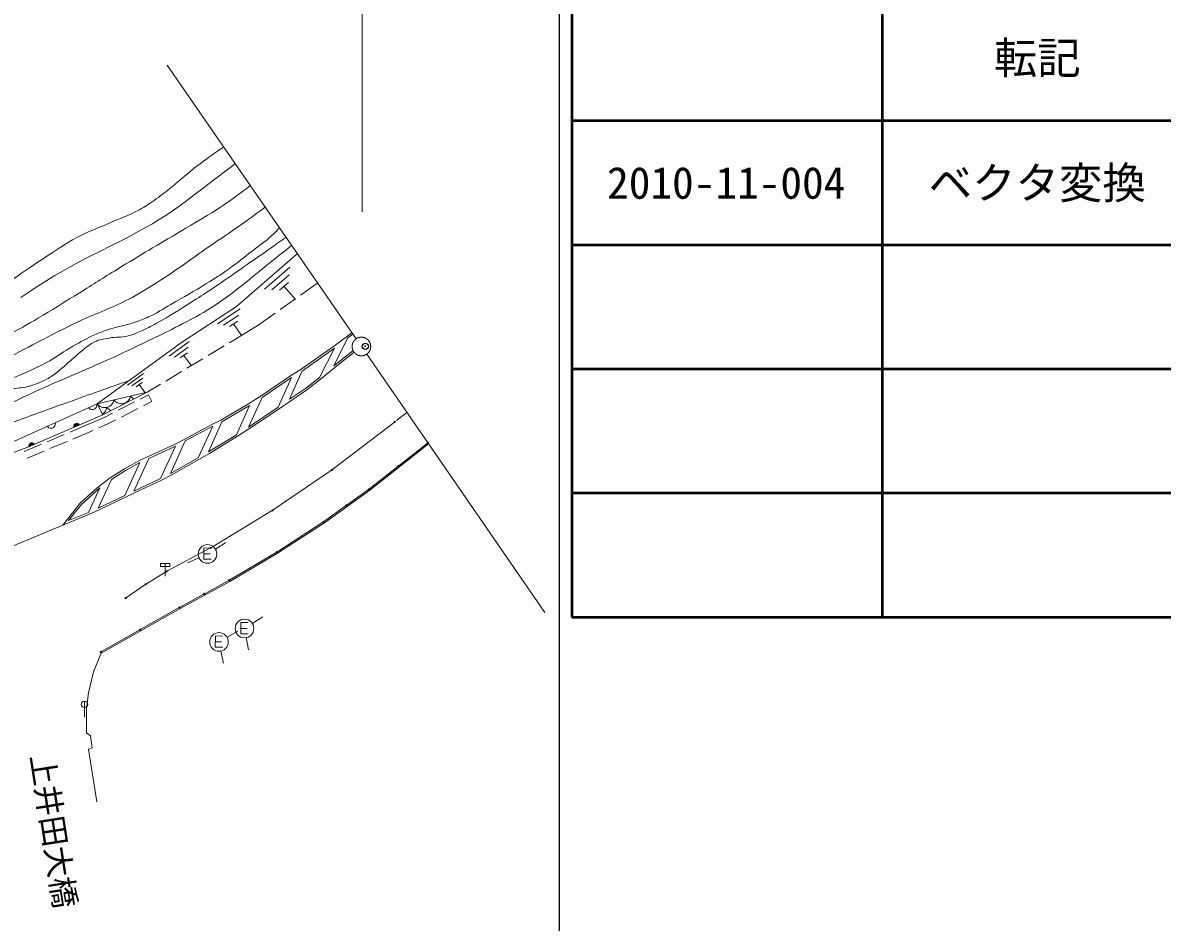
# Model space of a CAD drawing. Units: millimetres, scale not verified. Extents: x 40000 to 680000, y 20000 to 380000.
# Drawn here: x 535747 to 627570, y 262619 to 335076 of the extents above; entities that cross this region are included whole.
import ezdxf
from ezdxf.enums import TextEntityAlignment as Align

# ---------------------------------------------------------------- set-up
doc = ezdxf.new("R2010")
doc.units = ezdxf.units.MM
doc.header["$LTSCALE"] = 1000
doc.header["$PDMODE"] = 32
doc.header["$PDSIZE"] = 500
doc.linetypes.add('CHAIN', pattern=[18.5, 12, -1.5, 3.5, -1.5])
for name, color, linetype, lineweight in [('M-BMK', 2, 'CHAIN', 13), ('M-BMK-OTRS', 5, 'Continuous', 13), ('M-STR-HTXT', 7, 'Continuous', 13), ('M-STR-STRC', 7, 'Continuous', 13), ('M-TTL-BAND', 7, 'Continuous', 25), ('M-TTL-FRAM', 2, 'Continuous', 50), ('M-TTL-LINE', 7, 'Continuous', 50), ('M-WORK', 1, 'Continuous', 13)]:
    doc.layers.add(name, color=color, linetype=linetype, lineweight=lineweight)
doc.layers.add('M-OTRS', color=6, linetype='Continuous')
doc.layers.add('M-TTL-TXT', color=7, linetype='Continuous')
doc.styles.add('ＭＳ ゴシック', font='')
doc.styles.add('ＭＳ Ｐゴシック', font='')
doc.styles.get('ＭＳ ゴシック').set_extended_font_data('MS Gothic')
doc.styles.get('ＭＳ Ｐゴシック').set_extended_font_data('MS PGothic')

msp = doc.modelspace()

# ---------------------------------------------------------------- linework, layer by layer
at = {"layer": 'M-BMK'}
msp.add_lwpolyline([(496394, 281831), (507715, 284548), (530078, 290919), (538965, 294605), (541113, 295500), (541893, 295849), (544025, 296865), (544755, 297205), (546923, 298239), (547713, 298629), (549942, 299890), (550793, 300384), (553045, 301767), (554029, 302385), (556399, 303975), (557338, 304620), (558632, 305503), (559746, 306372), (560919, 307320), (562447, 308532)], dxfattribs=at)
msp.add_circle((563034, 308998), 750, dxfattribs=at)
at = {"layer": 'M-BMK-OTRS'}
for p, q in [((547384, 331657), (562608, 309615)), ((563460, 308381), (577811, 287575))]:
    msp.add_line(p, q, dxfattribs=at)
at = {"layer": 'M-OTRS'}
msp.add_point((563346, 309014), dxfattribs=at)
at = {"layer": 'M-STR-HTXT'}
msp.add_line((563100, 319840), (563100, 340646), dxfattribs=at)
at = {"layer": 'M-STR-STRC'}
for p, q in [((560787, 308989), (562262, 310099)), ((560825, 307438), (561928, 309660)), ((561928, 309660), (562353, 309979)), ((558193, 307159), (560787, 308989)), ((558279, 307037), (560875, 308868)), ((559652, 306489), (560875, 308868)), ((560825, 307438), (562357, 308652)), ((558272, 307032), (557253, 304744)), ((557329, 306624), (558193, 307159)), ((554957, 305019), (557329, 306624)), ((555040, 304894), (557408, 306497)), ((556314, 304099), (557408, 306497)), ((558540, 305621), (559652, 306489)), ((553945, 304369), (554957, 305019)), ((555040, 304894), (553948, 302511)), ((557253, 304744), (558540, 305621)), ((551712, 303069), (553945, 304369)), ((551782, 302936), (554024, 304241)), ((552966, 301894), (554024, 304241)), ((553948, 302511), (556314, 304099)), ((550987, 302727), (551712, 303069)), ((565860, 303023), (566705, 303677)), ((548760, 301517), (550987, 302727)), ((548832, 301385), (551051, 302591)), ((549867, 300020), (551051, 302591)), ((551782, 302936), (550716, 300512)), ((565678, 302883), (560746, 299112)), ((548832, 301385), (547643, 298762)), ((547986, 301115), (548760, 301517)), ((550716, 300512), (552966, 301894)), ((568326, 301183), (566080, 299418)), ((545845, 300124), (547986, 301115)), ((545908, 299988), (548055, 300982)), ((546857, 298373), (548055, 300982)), ((543952, 299145), (545102, 299780)), ((543961, 297001), (545170, 299646)), ((544029, 299016), (545170, 299646)), ((545908, 299988), (544690, 297340)), ((545102, 299780), (545845, 300124)), ((547643, 298762), (549867, 300020)), ((542799, 298406), (543952, 299145)), ((542884, 298282), (544029, 299016)), ((560624, 299025), (555929, 295835)), ((565962, 299325), (563715, 297560)), ((540995, 296950), (541870, 297719)), ((541051, 295637), (541965, 297602)), ((541094, 296837), (541965, 297602)), ((542884, 298282), (541830, 295985)), ((541870, 297719), (542799, 298406)), ((544690, 297340), (546857, 298373)), ((540338, 296339), (540995, 296950)), ((540449, 296237), (541094, 296837)), ((541830, 295985), (543961, 297001)), ((563595, 297470), (561885, 296239)), ((538965, 294605), (540338, 296339)), ((539443, 294967), (540449, 296237)), ((555803, 295754), (550963, 292812)), ((561764, 296151), (560054, 294920)), ((539443, 294967), (541051, 295637)), ((559930, 294836), (556287, 292481)), ((550832, 292738), (547410, 290917)), ((556160, 292402), (552441, 290204)), ((547280, 290842), (545714, 289874)), ((545588, 289793), (544095, 288766)), ((552311, 290130), (550439, 289105)), ((550308, 289033), (548436, 288008)), ((548304, 287935), (545262, 286221)), ((545132, 286147), (542090, 284433))]:
    msp.add_line(p, q, dxfattribs=at)
for centre in [(565738, 302928), (568385, 301229), (566021, 299372), (560686, 299067), (563656, 297514), (555867, 295793), (561825, 296195), (559993, 294876), (550898, 292773), (556224, 292441), (547344, 290882), (552377, 290166), (552377, 290166), (545650, 289835), (544033, 288723), (550373, 289069), (548370, 287972), (545197, 286184), (542024, 284396)]:
    msp.add_circle(centre, 50, dxfattribs=at)
at = {"layer": 'M-TTL-BAND'}
msp.add_line((579000, 20000), (579000, 370000), dxfattribs=at)
at = {"layer": 'M-TTL-FRAM'}
for p, q in [((580000, 347197), (580000, 287197)), ((580000, 287197), (680000, 287197))]:
    msp.add_line(p, q, dxfattribs=at)
at = {"layer": 'M-TTL-LINE'}
for p, q in [((605000, 347197), (605000, 287197)), ((580000, 327197), (680000, 327197)), ((580000, 317197), (680000, 317197)), ((580000, 307197), (680000, 307197)), ((580000, 297197), (680000, 297197))]:
    msp.add_line(p, q, dxfattribs=at)
at = {"layer": 'M-WORK'}
for p, q in [((552855, 323727), (552013, 323078)), ((551336, 322558), (550557, 321962)), ((552013, 323078), (551336, 322558)), ((550383, 321829), (549567, 321205)), ((550557, 321962), (550383, 321829)), ((548826, 320644), (548254, 320225)), ((549567, 321205), (548826, 320644)), ((547447, 319672), (547217, 319523)), ((548254, 320225), (547447, 319672)), ((546196, 318893), (545299, 318386)), ((546385, 319004), (546196, 318893)), ((547217, 319523), (546385, 319004)), ((544483, 317947), (543777, 317575)), ((545299, 318386), (544483, 317947)), ((542848, 317099), (542021, 316688)), ((543777, 317575), (542848, 317099)), ((540920, 316130), (540052, 315673)), ((541125, 316236), (540920, 316130)), ((542021, 316688), (541125, 316236)), ((552965, 312233), (557869, 316463)), ((538992, 315090), (538328, 314708)), ((539859, 315568), (538992, 315090)), ((540052, 315673), (539859, 315568)), ((555216, 313615), (557260, 315379)), ((537466, 314186), (536654, 313663)), ((538328, 314708), (537466, 314186)), ((557216, 314769), (555825, 313570)), ((556435, 313525), (557171, 314160)), ((558124, 313130), (559505, 314109)), ((536465, 313539), (535589, 312945)), ((536654, 313663), (536465, 313539)), ((556803, 313843), (557720, 312780)), ((548537, 309322), (552965, 312233)), ((556492, 311974), (557716, 312841)), ((551430, 310811), (553269, 312019)), ((553168, 311532), (551918, 310710)), ((554703, 310706), (556084, 311685)), ((552405, 310609), (553067, 311044)), ((552736, 310827), (553365, 309871)), ((553465, 309939), (554703, 310706)), ((552407, 309304), (553465, 309939)), ((541749, 304381), (548537, 309322)), ((547535, 308213), (549152, 309390)), ((549082, 308943), (547982, 308143)), ((550692, 308275), (551978, 309047)), ((548429, 308072), (549012, 308496)), ((548721, 308284), (549333, 307443)), ((548977, 307246), (550263, 308017)), ((544182, 305874), (545475, 306815)), ((547262, 306216), (548549, 306988)), ((545419, 306458), (544539, 305818)), ((544897, 305761), (545363, 306100)), ((545130, 305931), (545620, 305258)), ((545776, 305324), (546834, 305959)), ((545776, 305324), (541749, 304381)), ((542192, 303496), (545776, 305324)), ((545207, 304764), (545885, 305110)), ((545885, 305110), (546158, 304576)), ((541749, 304381), (535083, 301382)), ((541056, 304069), (541116, 304004)), ((541116, 304004), (541183, 303957)), ((541183, 303957), (541275, 303922)), ((541444, 303922), (541546, 303968)), ((541546, 303968), (541612, 304028)), ((541612, 304028), (541658, 304095)), ((541658, 304095), (541693, 304187)), ((541693, 304187), (541703, 304268)), ((541703, 304268), (541694, 304356)), ((542192, 303496), (541749, 304381)), ((543425, 303856), (544762, 304537)), ((545026, 303999), (543690, 303317)), ((546158, 304576), (545472, 304226)), ((542192, 303496), (536213, 300911)), ((540477, 302486), (542302, 303283)), ((541275, 303922), (541356, 303913)), ((541356, 303913), (541444, 303922)), ((542302, 303283), (542980, 303629)), ((543245, 303090), (542559, 302740)), ((537722, 302570), (537782, 302504)), ((537782, 302504), (537849, 302458)), ((537849, 302458), (537942, 302423)), ((537942, 302423), (538023, 302413)), ((538023, 302413), (538111, 302422)), ((538111, 302422), (538213, 302468)), ((538213, 302468), (538278, 302528)), ((538278, 302528), (538325, 302595)), ((538325, 302595), (538360, 302688)), ((538360, 302688), (538370, 302769)), ((538370, 302769), (538361, 302857)), ((539555, 302099), (540477, 302486)), ((539852, 302550), (539860, 302608)), ((539858, 302487), (539852, 302550)), ((540317, 302686), (539858, 302487)), ((539860, 302532), (540282, 302714)), ((539860, 302608), (539886, 302674)), ((540248, 302743), (539863, 302577)), ((539874, 302625), (540205, 302768)), ((539886, 302674), (539920, 302721)), ((540152, 302789), (539895, 302678)), ((539920, 302721), (539967, 302763)), ((539938, 302729), (540085, 302793)), ((539967, 302763), (540040, 302795)), ((540040, 302795), (540103, 302801)), ((540103, 302801), (540161, 302793)), ((540161, 302793), (540227, 302767)), ((540227, 302767), (540274, 302733)), ((540274, 302733), (540317, 302686)), ((541405, 302236), (540709, 301932)), ((542559, 302740), (541863, 302436)), ((536247, 301057), (536577, 301200)), ((536524, 301220), (536267, 301109)), ((536292, 301153), (536339, 301195)), ((536311, 301161), (536457, 301224)), ((536339, 301195), (536413, 301227)), ((536413, 301227), (536476, 301232)), ((536476, 301232), (536534, 301224)), ((536534, 301224), (536599, 301198)), ((536599, 301198), (536647, 301164)), ((537711, 301325), (539094, 301905)), ((539316, 301348), (537933, 300768)), ((540709, 301932), (539777, 301541)), ((536213, 300911), (532733, 299585)), ((535866, 300551), (537250, 301132)), ((537472, 300574), (536089, 299994)), ((536225, 300982), (536232, 301040)), ((536230, 300919), (536225, 300982)), ((536689, 301117), (536230, 300919)), ((536232, 300963), (536655, 301146)), ((536232, 301040), (536258, 301105)), ((536620, 301175), (536235, 301008)), ((536258, 301105), (536292, 301153)), ((536647, 301164), (536689, 301117)), ((568442, 301147), (563716, 297434)), ((563716, 297434), (560049, 294794)), ((560049, 294794), (556277, 292356)), ((551269, 292682), (552115, 293216)), ((550339, 292767), (550330, 291867)), ((550334, 292287), (550844, 292282)), ((550939, 292761), (550339, 292767)), ((556277, 292356), (552426, 290079)), ((546836, 291272), (546838, 291512)), ((547596, 291264), (546836, 291272)), ((546838, 291512), (547598, 291504)), ((547218, 291508), (547208, 290508)), ((547598, 291504), (547596, 291264)), ((549936, 291976), (549023, 291568)), ((550330, 291867), (550930, 291861)), ((552426, 290079), (548419, 287885)), ((548419, 287885), (542053, 284298)), ((553318, 286760), (553309, 285860)), ((553918, 286754), (553318, 286760)), ((554244, 286672), (555087, 287210)), ((551266, 285679), (551256, 284779)), ((551866, 285673), (551266, 285679)), ((552208, 285570), (553075, 286070)), ((553309, 285860), (553909, 285854)), ((553313, 286280), (553823, 286275)), ((551256, 284779), (551856, 284773)), ((551261, 285199), (551771, 285194)), ((553748, 285548), (553937, 284566)), ((542053, 284298), (541450, 282796)), ((551714, 284456), (551924, 283478)), ((541450, 282796), (541032, 281103)), ((541032, 281103), (540874, 279823)), ((540724, 280430), (540711, 279130)), ((540874, 279823), (540870, 277875)), ((540870, 277875), (541193, 277630)), ((541193, 277630), (541333, 276658)), ((541333, 276658), (541050, 276556)), ((541050, 276556), (541707, 272319))]:
    msp.add_line(p, q, dxfattribs=at)
for centre, radius in [((550634, 292284), 750), ((553613, 286277), 750), ((551561, 285196), 750), ((540722, 280170), 260)]:
    msp.add_circle(centre, radius, dxfattribs=at)
for centre, start, end in [((543697, 305132), 215.80044, 350.5607), ((545039, 305447), 215.80044, 243.47867), ((542355, 304818), 215.80044, 350.5607), ((541788, 304213), 299.64761, 350.5607), ((543131, 304528), 215.80044, 248.2521)]:
    msp.add_arc(centre, 747, start, end, dxfattribs=at)
for points, knots in [([(484094, 300272), (484828, 300726), (485031, 300848), (485647, 301192), (486401, 301614), (486822, 301858), (487613, 302204), (488961, 302794), (489780, 302963), (491147, 303507), (492376, 303996), (493082, 304237), (494270, 304820), (495389, 305369), (495953, 305797), (497044, 306399), (498161, 307016), (498765, 307413), (499939, 307914), (500290, 308064), (500502, 308111), (500874, 308196), (501559, 308352), (501963, 308341), (502666, 308358), (503218, 308371), (503526, 308294), (504071, 308208), (505075, 308048), (505610, 307829), (506596, 307578), (507068, 307458), (507326, 307366), (507802, 307263), (508413, 307130), (508758, 307065), (509376, 306971), (510009, 306874), (510368, 306839), (511007, 306788), (511710, 306731), (512106, 306705), (512811, 306708), (513670, 306711), (514154, 306728), (515007, 306830), (515858, 306931), (516329, 307034), (517164, 307226), (517850, 307383), (518228, 307496), (518905, 307687), (520014, 308000), (520628, 308201), (521729, 308541), (523761, 309169), (524931, 309427), (526921, 310176), (527799, 310507), (528293, 310694), (529140, 311097), (530281, 311640), (530920, 311950), (532015, 312581), (533029, 313166), (533573, 313534), (534556, 314171), (535671, 314895), (536267, 315344), (537382, 316066), (538455, 316761), (539026, 317204), (540155, 317803), (541093, 318302), (541669, 318479), (542642, 318909), (543621, 319342), (544210, 319502), (545152, 320011), (545632, 320271), (545880, 320453), (546327, 320766), (546837, 321123), (547114, 321335), (547601, 321723), (548242, 322235), (548567, 322564), (549207, 323078), (549728, 323498), (550029, 323722), (550570, 324116), (551093, 324498), (551269, 324618), (551929, 325067)], [0, 0, 0, 0, 1, 1, 1, 2, 2, 2, 3, 3, 3, 4, 4, 4, 5, 5, 5, 6, 6, 6, 7, 7, 7, 8, 8, 8, 9, 9, 9, 10, 10, 10, 11, 11, 11, 12, 12, 12, 13, 13, 13, 14, 14, 14, 15, 15, 15, 16, 16, 16, 17, 17, 17, 18, 18, 18, 19, 19, 19, 20, 20, 20, 21, 21, 21, 22, 22, 22, 23, 23, 23, 24, 24, 24, 25, 25, 25, 26, 26, 26, 27, 27, 27, 28, 28, 28, 29, 29, 29, 30, 30, 30, 31, 31, 31, 31]), ([(486499, 298400), (487161, 298904), (487345, 299066), (487934, 299422), (488201, 299583), (488351, 299674), (488628, 299816), (489955, 300496), (490762, 300741), (492138, 301314), (493367, 301827), (494061, 302101), (495305, 302575), (496687, 303102), (497466, 303387), (498867, 303863), (500088, 304278), (500757, 304567), (502007, 304884), (502521, 305014), (502813, 305089), (503341, 305135), (503882, 305183), (504191, 305137), (504729, 305065), (505337, 304984), (505668, 304878), (506268, 304751), (507035, 304588), (507459, 304474), (508228, 304324), (509271, 304119), (509854, 303994), (510907, 303848), (511527, 303763), (511876, 303722), (512500, 303679), (513143, 303635), (513504, 303615), (514148, 303610), (514774, 303604), (515124, 303615), (515749, 303649), (516386, 303684), (516743, 303716), (517377, 303790), (518076, 303872), (518467, 303929), (519159, 304057), (519964, 304207), (520412, 304307), (521207, 304506), (521814, 304658), (522153, 304749), (522753, 304930), (523575, 305178), (524031, 305334), (524843, 305617), (525843, 305965), (526397, 306178), (527382, 306567), (528472, 306997), (529081, 307244), (530152, 307721), (531038, 308116), (531530, 308349), (532399, 308781), (533308, 309234), (533812, 309500), (534703, 309988), (535763, 310567), (536347, 310908), (537387, 311523), (538530, 312200), (539153, 312607), (540283, 313306), (541481, 314047), (542143, 314476), (543345, 315212), (545343, 316435), (546482, 317090), (548492, 318294), (549614, 318966), (550258, 319318), (551363, 320016), (552114, 320489), (552516, 320785), (553226, 321316), (553559, 321566), (553669, 321647), (554071, 321964)], [0, 0, 0, 0, 1, 1, 1, 2, 2, 2, 3, 3, 3, 4, 4, 4, 5, 5, 5, 6, 6, 6, 7, 7, 7, 8, 8, 8, 9, 9, 9, 10, 10, 10, 11, 11, 11, 12, 12, 12, 13, 13, 13, 14, 14, 14, 15, 15, 15, 16, 16, 16, 17, 17, 17, 18, 18, 18, 19, 19, 19, 20, 20, 20, 21, 21, 21, 22, 22, 22, 23, 23, 23, 24, 24, 24, 25, 25, 25, 26, 26, 26, 27, 27, 27, 28, 28, 28, 29, 29, 29, 30, 30, 30, 30]), ([(487770, 297411), (488303, 297997), (488473, 298190), (488991, 298613), (489475, 299009), (489775, 299197), (490309, 299521), (490708, 299764), (490949, 299871), (491373, 300067), (492082, 300394), (492494, 300545), (493226, 300817), (493989, 301099), (494424, 301236), (495195, 301495), (495937, 301744), (496349, 301895), (497099, 302118), (497794, 302324), (498186, 302438), (498895, 302589), (499888, 302802), (500456, 302864), (501462, 303003), (502420, 303136), (502955, 303234), (503920, 303298), (504382, 303328), (504642, 303326), (505104, 303314), (505572, 303303), (505834, 303269), (506300, 303223), (506833, 303171), (507130, 303122), (507662, 303055), (508128, 302997), (508389, 302955), (508856, 302905), (509652, 302820), (510098, 302765), (510898, 302726), (511832, 302680), (512358, 302705), (513293, 302726), (514154, 302745), (514635, 302800), (515495, 302851), (515676, 302862), (515778, 302868), (515960, 302879), (516819, 302931), (517302, 302944), (518160, 303009), (519327, 303097), (519985, 303130), (521144, 303297), (521777, 303388), (522130, 303451), (522756, 303584), (523522, 303748), (523950, 303848), (524707, 304051), (525463, 304253), (525886, 304372), (526631, 304611), (527450, 304874), (527907, 305028), (528710, 305335), (529399, 305598), (529780, 305756), (530454, 306052), (531241, 306398), (531673, 306612), (532444, 306991), (533652, 307586), (534303, 307971), (535500, 308588), (537476, 309607), (538563, 310219), (540576, 311164), (541355, 311530), (541820, 311668), (542605, 312019), (543375, 312363), (543806, 312559), (544550, 312956), (545505, 313465), (546015, 313796), (546924, 314383), (548333, 315294), (549075, 315875), (550456, 316827), (551489, 317539), (552079, 317922), (553104, 318646), (553960, 319250), (554232, 319448), (555279, 320215)], [0, 0, 0, 0, 1, 1, 1, 2, 2, 2, 3, 3, 3, 4, 4, 4, 5, 5, 5, 6, 6, 6, 7, 7, 7, 8, 8, 8, 9, 9, 9, 10, 10, 10, 11, 11, 11, 12, 12, 12, 13, 13, 13, 14, 14, 14, 15, 15, 15, 16, 16, 16, 17, 17, 17, 18, 18, 18, 19, 19, 19, 20, 20, 20, 21, 21, 21, 22, 22, 22, 23, 23, 23, 24, 24, 24, 25, 25, 25, 26, 26, 26, 27, 27, 27, 28, 28, 28, 29, 29, 29, 30, 30, 30, 31, 31, 31, 32, 32, 32, 33, 33, 33, 33]), ([(488761, 296640), (489323, 297244), (489496, 297437), (490029, 297879), (490511, 298278), (490796, 298487), (491330, 298813), (492004, 299224), (492423, 299384), (493156, 299674), (493594, 299847), (493852, 299909), (494307, 300029), (494782, 300155), (495054, 300207), (495538, 300293), (496155, 300402), (496508, 300420), (497128, 300512), (497667, 300592), (497972, 300624), (498506, 300732), (498981, 300827), (499244, 300898), (499714, 301020), (500360, 301189), (500712, 301324), (501360, 301488), (502118, 301679), (502546, 301782), (503316, 301918), (503831, 302010), (504123, 302045), (504644, 302089), (505188, 302136), (505494, 302153), (506040, 302157), (507309, 302167), (508019, 302099), (509288, 302066), (510743, 302028), (511558, 301965), (513013, 301983), (515237, 302009), (516480, 302126), (518700, 302239), (520527, 302332), (521557, 302306), (523375, 302509), (524159, 302596), (524592, 302702), (525363, 302872), (525974, 303007), (526311, 303111), (526911, 303293), (527657, 303519), (528070, 303663), (528806, 303922), (529616, 304208), (530061, 304392), (530857, 304715), (532307, 305302), (533114, 305645), (534546, 306277), (535773, 306818), (536483, 307078), (537668, 307707), (538427, 308111), (538791, 308441), (539537, 308867), (540252, 309276), (540646, 309520), (541388, 309877), (541774, 310063), (542005, 310136), (542408, 310280), (543293, 310597), (543834, 310632), (544721, 310939), (545183, 311099), (545449, 311175), (545891, 311382), (546616, 311722), (546984, 311986), (547678, 312385), (548819, 313040), (549467, 313393), (550583, 314091), (551259, 314512), (551645, 314738), (552292, 315202), (553085, 315770), (553507, 316119), (554276, 316717), (554888, 317192), (555259, 317426), (555828, 317951), (556070, 318175), (556157, 318252), (556435, 318539)], [0, 0, 0, 0, 1, 1, 1, 2, 2, 2, 3, 3, 3, 4, 4, 4, 5, 5, 5, 6, 6, 6, 7, 7, 7, 8, 8, 8, 9, 9, 9, 10, 10, 10, 11, 11, 11, 12, 12, 12, 13, 13, 13, 14, 14, 14, 15, 15, 15, 16, 16, 16, 17, 17, 17, 18, 18, 18, 19, 19, 19, 20, 20, 20, 21, 21, 21, 22, 22, 22, 23, 23, 23, 24, 24, 24, 25, 25, 25, 26, 26, 26, 27, 27, 27, 28, 28, 28, 29, 29, 29, 30, 30, 30, 31, 31, 31, 32, 32, 32, 33, 33, 33, 33]), ([(556952, 317791), (555067, 316464), (554592, 316126), (553071, 315072), (552237, 314494), (551778, 314159), (550933, 313597), (550302, 313178), (549941, 312954), (549299, 312550), (548227, 311876), (547636, 311479), (546528, 310866), (546047, 310600), (545770, 310464), (545268, 310243), (544877, 310072), (544664, 309954), (544252, 309844), (543663, 309686), (543297, 309798), (542699, 309677), (542236, 309584), (541950, 309584), (541528, 309370), (540852, 309028), (540575, 308672), (539987, 308195), (539390, 307710), (539104, 307379), (538493, 306911), (538185, 306675), (538003, 306552), (537662, 306366), (537112, 306066), (536775, 305942), (536171, 305778), (535624, 305630), (535290, 305680), (534735, 305567), (534335, 305486), (534108, 305441), (533722, 305310), (533174, 305125), (532881, 304981), (532357, 304739), (531767, 304466), (531455, 304276), (530876, 303982), (530388, 303735), (530122, 303581), (529625, 303353), (529272, 303191), (529072, 303104), (528705, 302978), (528069, 302760), (527694, 302694), (527038, 302544), (526454, 302411), (526117, 302379), (525524, 302290), (524442, 302127), (523832, 302063), (522745, 301939), (521970, 301851), (521533, 301823), (520755, 301759), (519402, 301648), (518640, 301632), (517289, 301511), (516201, 301414), (515599, 301277), (514510, 301212), (513927, 301177), (513598, 301181), (513014, 301188), (512388, 301195), (512040, 301248), (511414, 301272), (510855, 301293), (510542, 301317), (509983, 301307), (509435, 301297), (509126, 301302), (508583, 301236), (507444, 301096), (506822, 300913), (505700, 300672), (504552, 300427), (503932, 300180), (502774, 299989), (502174, 299891), (501832, 299868), (501225, 299834), (500678, 299803), (500371, 299815), (499824, 299796), (499335, 299779), (499061, 299782), (498573, 299744), (498029, 299701), (497725, 299662), (497185, 299578), (496411, 299457), (495976, 299384), (495218, 299183), (494266, 298931), (493742, 298750), (492821, 298399), (492282, 298194), (491976, 298082), (491464, 297816), (490976, 297562), (490673, 297434), (490290, 297040), (489948, 296687), (489835, 296484), (489589, 295997)], [0, 0, 0, 0, 1, 1, 1, 2, 2, 2, 3, 3, 3, 4, 4, 4, 5, 5, 5, 6, 6, 6, 7, 7, 7, 8, 8, 8, 9, 9, 9, 10, 10, 10, 11, 11, 11, 12, 12, 12, 13, 13, 13, 14, 14, 14, 15, 15, 15, 16, 16, 16, 17, 17, 17, 18, 18, 18, 19, 19, 19, 20, 20, 20, 21, 21, 21, 22, 22, 22, 23, 23, 23, 24, 24, 24, 25, 25, 25, 26, 26, 26, 27, 27, 27, 28, 28, 28, 29, 29, 29, 30, 30, 30, 31, 31, 31, 32, 32, 32, 33, 33, 33, 34, 34, 34, 35, 35, 35, 36, 36, 36, 37, 37, 37, 38, 38, 38, 39, 39, 39, 39]), ([(527975, 302198), (528731, 302313), (528942, 302343), (529554, 302474), (530097, 302590), (530403, 302652), (530935, 302813), (531457, 302972), (531744, 303081), (532252, 303282), (532973, 303566), (533360, 303767), (534064, 304089), (535164, 304592), (535761, 304914), (536861, 305415), (538140, 305997), (538869, 306298), (540156, 306862), (541285, 307356), (541926, 307612), (543046, 308125), (544253, 308679), (544921, 309005), (546116, 309583), (546985, 310003), (547477, 310227), (548332, 310673), (549233, 311142), (549750, 311387), (550615, 311921), (551550, 312499), (552048, 312865), (552925, 313528), (553795, 314186), (554239, 314610), (555090, 315292), (555991, 316015), (556282, 316241), (557414, 317122)], [0, 0, 0, 0, 1, 1, 1, 2, 2, 2, 3, 3, 3, 4, 4, 4, 5, 5, 5, 6, 6, 6, 7, 7, 7, 8, 8, 8, 9, 9, 9, 10, 10, 10, 11, 11, 11, 12, 12, 12, 13, 13, 13, 13]), ([(516035, 299578), (516976, 299753), (517214, 299796), (517970, 299933), (519291, 300173), (520033, 300292), (521353, 300533), (522706, 300779), (523448, 301012), (524811, 301187), (526128, 301356), (526874, 301373), (528196, 301496), (528589, 301533), (528810, 301544), (529201, 301592), (529823, 301668), (530172, 301707), (530788, 301817), (531582, 301958), (532027, 302046), (532808, 302250), (533261, 302368), (533516, 302433), (533962, 302577), (535640, 303117), (536555, 303492), (538216, 304084), (540130, 304765), (541196, 305164), (543113, 305836), (543589, 306003), (543739, 306056), (544332, 306261)], [0, 0, 0, 0, 1, 1, 1, 2, 2, 2, 3, 3, 3, 4, 4, 4, 5, 5, 5, 6, 6, 6, 7, 7, 7, 8, 8, 8, 9, 9, 9, 10, 10, 10, 11, 11, 11, 11])]:
    msp.add_open_spline(points, degree=3, knots=knots, dxfattribs=at)

# ---------------------------------------------------------------- texts
at = {"layer": 'M-TTL-TXT', "style": 'ＭＳ ゴシック'}
for s, p in [('転記', (617500, 332245)), ('2010-11-004', (592435, 322182)), ('ベクタ変換', (617500, 322182))]:
    msp.add_text(s, height=2566, dxfattribs=at).set_placement(p, align=Align.MIDDLE_CENTER)
at = {"layer": 'M-WORK', "style": 'ＭＳ Ｐゴシック'}
msp.add_text('上井田大橋', height=1833, rotation=278.994, dxfattribs=at).set_placement((535815, 275909), align=Align.BOTTOM_LEFT)

doc.saveas('drawing.dxf')
